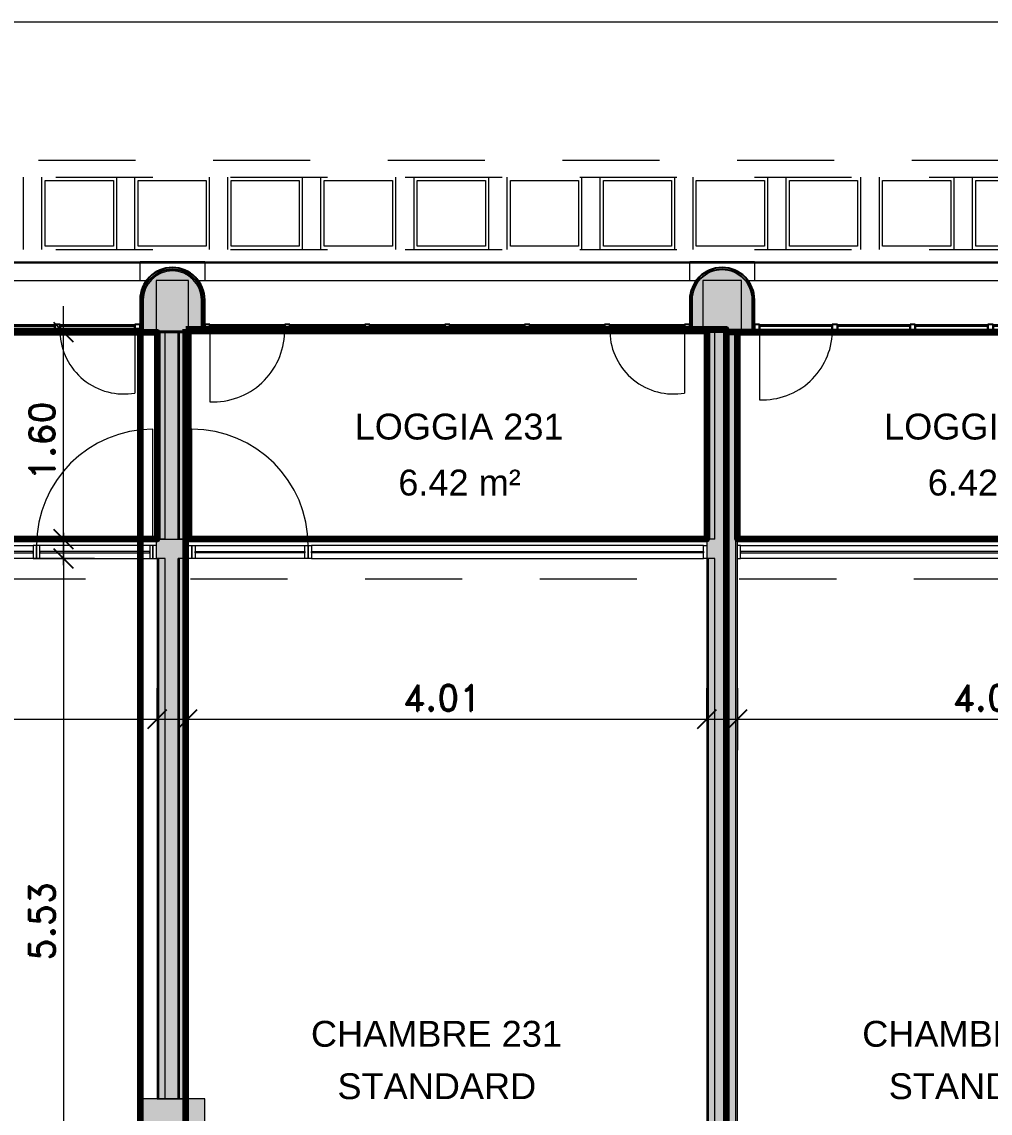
# Model space of a CAD drawing. Header units: metres. Extents: x -227.9 to -140, y 37.9 to 92.1.
# Drawn here: x -194.73 to -187.25, y 83.7 to 92.14 of the extents above; entities that cross this region are included whole.
import ezdxf

# ---------------------------------------------------------------- set-up
doc = ezdxf.new("R2010")
doc.units = ezdxf.units.M
doc.linetypes.add('JIS_02_0.7', pattern=[1.35, 0.75, -0.6])
for name, color, linetype, lineweight in [('A-ANNO-DIMS', 7, 'Continuous', 9), ('A-ANNO-DIMS-100', 7, 'Continuous', 9), ('A-AREA-IDEN', 7, 'Continuous', 9), ('A-COLS', 7, 'Continuous', 5), ('A-FLOR', 7, 'Continuous', 5), ('A-GLAZ', 7, 'Continuous', 5), ('A-ROOF', 7, 'Continuous', 5), ('A-WALL', 7, 'Continuous', 5), ('A-WALL-PATT', 7, 'Continuous', 13), ('I-WALL', 7, 'Continuous', 5), ('Q-SPCQ', 7, 'Continuous', 5), ('S-BEAM', 7, 'Continuous', 5), ('S-COLS', 7, 'Continuous', 5)]:
    doc.layers.add(name, color=color, linetype=linetype, lineweight=lineweight)
doc.layers.add('A-DETL', color=94, linetype='Continuous', lineweight=5, true_color=0x00a600)
doc.layers.add('Chambre', color=40, linetype='Continuous')
doc.layers.add('LOGGIA', color=131, linetype='Continuous')
doc.styles.add('Arial_1', font='arial.ttf', dxfattribs={"height": 0.2})
doc.styles.add('RomanD_B', font='', dxfattribs={"height": 0.2})
doc.styles.get('RomanD_B').set_extended_font_data('RomanD', bold=True)
doc.dimstyles.new('LAG-Romans_0_2', dxfattribs={"dimscale": 0.3048, "dimtxt": 0.200715, "dimasz": 0.492126, "dimexe": 0.787402, "dimexo": 0.0625, "dimgap": 0, "dimtad": 1, "dimrnd": 0.01, "dimzin": 0, "dimdsep": 46, "dimtxsty": 'RomanD_B', "dimblk1": 'OBLIQUE', "dimblk2": 'OBLIQUE', "dimsah": 1, "dimcen": 0.09, "dimdle": 0.656168, "dimazin": 0, "dimtfac": 1, "dimtdec": 4, "dimtix": 1, "dimtmove": 0, "dimatfit": 3, "dimfxl": 0.787402, "dimfxlon": 1, "dimtvp": 1, "dimtolj": 1, "dimtzin": 0, "dimarcsym": 2})

# ---------------------------------------------------------------- blocks, each defined once
blk = doc.blocks.new('LAG-B2020-FENÊTRE-12FT-02-01 - LAG-B2020-FENÊTRE-12FT-02-01_05-13539109-MUC-LAG-PRO-PLA-ARC-TZN-N02-AG02Ec-Cote')
at = {"layer": 'A-GLAZ', "lineweight": 9}
for p, q in [((2.85, 0.2929), (-0.8, 0.2929)), ((2.85, 0.2831), (-0.8, 0.2831)), ((2.85, 0.2929), (2.85, 0.2831)), ((2.85, 0.2831), (2.85, 0.25)), ((-0.76, -0.19), (-0.1983, -0.19)), ((-0.1983, -0.25), (-0.76, -0.25)), ((-0.76, -0.25), (-0.76, -0.7713)), ((-0.1583, -0.19), (0.4033, -0.19)), ((0.4033, -0.25), (-0.1583, -0.25)), ((0.4433, -0.19), (1.005, -0.19)), ((1.005, -0.25), (0.4433, -0.25)), ((1.045, -0.19), (1.6067, -0.19)), ((1.6067, -0.25), (1.045, -0.25)), ((1.6467, -0.19), (2.2083, -0.19)), ((2.2083, -0.25), (1.6467, -0.25)), ((2.2483, -0.19), (2.81, -0.19)), ((2.81, -0.25), (2.2483, -0.25)), ((2.81, -0.25), (2.81, -0.7196))]:
    blk.add_line(p, q, dxfattribs=at)
at = {"layer": 'A-GLAZ', "lineweight": 25}
for p, q in [((-0.76, -0.19), (-0.8, -0.19)), ((-0.8, -0.19), (-0.8, -0.25)), ((-0.8, -0.25), (-0.76, -0.25)), ((-0.76, -0.25), (-0.76, -0.19)), ((-0.1983, -0.202), (-0.76, -0.202)), ((-0.76, -0.202), (-0.76, -0.238)), ((-0.76, -0.238), (-0.1983, -0.238)), ((-0.1583, -0.19), (-0.1983, -0.19)), ((-0.1983, -0.19), (-0.1983, -0.25)), ((-0.1983, -0.238), (-0.1983, -0.202)), ((-0.1983, -0.25), (-0.1583, -0.25)), ((-0.1583, -0.25), (-0.1583, -0.19)), ((0.4033, -0.202), (-0.1583, -0.202)), ((-0.1583, -0.202), (-0.1583, -0.238)), ((-0.1583, -0.238), (0.4033, -0.238)), ((0.4433, -0.19), (0.4033, -0.19)), ((0.4033, -0.19), (0.4033, -0.25)), ((0.4033, -0.238), (0.4033, -0.202)), ((0.4033, -0.25), (0.4433, -0.25)), ((0.4433, -0.25), (0.4433, -0.19)), ((1.005, -0.202), (0.4433, -0.202)), ((0.4433, -0.202), (0.4433, -0.238)), ((0.4433, -0.238), (1.005, -0.238)), ((1.045, -0.19), (1.005, -0.19)), ((1.005, -0.19), (1.005, -0.25)), ((1.005, -0.238), (1.005, -0.202)), ((1.005, -0.25), (1.045, -0.25)), ((1.045, -0.25), (1.045, -0.19)), ((1.6067, -0.202), (1.045, -0.202)), ((1.045, -0.202), (1.045, -0.238)), ((1.045, -0.238), (1.6067, -0.238)), ((1.6467, -0.19), (1.6067, -0.19)), ((1.6067, -0.19), (1.6067, -0.25)), ((1.6067, -0.238), (1.6067, -0.202)), ((1.6067, -0.25), (1.6467, -0.25)), ((1.6467, -0.25), (1.6467, -0.19)), ((2.2083, -0.202), (1.6467, -0.202)), ((1.6467, -0.202), (1.6467, -0.238)), ((1.6467, -0.238), (2.2083, -0.238)), ((2.2483, -0.19), (2.2083, -0.19)), ((2.2083, -0.19), (2.2083, -0.25)), ((2.2083, -0.238), (2.2083, -0.202)), ((2.2083, -0.25), (2.2483, -0.25)), ((2.2483, -0.25), (2.2483, -0.19)), ((2.81, -0.202), (2.2483, -0.202)), ((2.2483, -0.202), (2.2483, -0.238)), ((2.2483, -0.238), (2.81, -0.238)), ((2.85, -0.19), (2.81, -0.19)), ((2.81, -0.19), (2.81, -0.25)), ((2.81, -0.238), (2.81, -0.202)), ((2.81, -0.25), (2.85, -0.25)), ((2.85, -0.25), (2.85, -0.19))]:
    blk.add_line(p, q, dxfattribs=at)
at = {"layer": 'A-GLAZ', "lineweight": 9}
for centre, radius, start, end in [((-0.7358, -0.2342), 0.5377, 267.41658, 358.31127), ((2.7387, -0.2342), 0.4906, 181.85069, 278.35554)]:
    blk.add_arc(centre, radius, start, end, dxfattribs=at)
blk = doc.blocks.new('LAG-B2020-FENÊTRE-12FT-02-01 - LAG-B2020-FENÊTRE-12FT-02-01_06-13539112-MUC-LAG-PRO-PLA-ARC-TZN-N02-AG02Ec-Cote')
at = {"layer": 'A-GLAZ', "lineweight": 9}
for p, q in [((2.95, 0.2929), (-0.8, 0.2929)), ((2.95, 0.2831), (-0.8, 0.2831)), ((-0.76, -0.19), (-0.1817, -0.19)), ((-0.1817, -0.25), (-0.76, -0.25)), ((-0.76, -0.25), (-0.76, -0.788)), ((-0.1417, -0.19), (0.4367, -0.19)), ((0.4367, -0.25), (-0.1417, -0.25)), ((0.4767, -0.19), (1.055, -0.19)), ((1.055, -0.25), (0.4767, -0.25)), ((1.095, -0.19), (1.6733, -0.19)), ((1.6733, -0.25), (1.095, -0.25)), ((1.7133, -0.19), (2.2917, -0.19)), ((2.2917, -0.25), (1.7133, -0.25)), ((2.3317, -0.19), (2.91, -0.19)), ((2.91, -0.25), (2.3317, -0.25)), ((2.91, -0.25), (2.91, -0.7196))]:
    blk.add_line(p, q, dxfattribs=at)
at = {"layer": 'A-GLAZ', "lineweight": 25}
for p, q in [((-0.76, -0.19), (-0.8, -0.19)), ((-0.8, -0.19), (-0.8, -0.25)), ((-0.8, -0.25), (-0.76, -0.25)), ((-0.76, -0.25), (-0.76, -0.19)), ((-0.1817, -0.202), (-0.76, -0.202)), ((-0.76, -0.202), (-0.76, -0.238)), ((-0.76, -0.238), (-0.1817, -0.238)), ((-0.1417, -0.19), (-0.1817, -0.19)), ((-0.1817, -0.19), (-0.1817, -0.25)), ((-0.1817, -0.238), (-0.1817, -0.202)), ((-0.1817, -0.25), (-0.1417, -0.25)), ((-0.1417, -0.25), (-0.1417, -0.19)), ((0.4367, -0.202), (-0.1417, -0.202)), ((-0.1417, -0.202), (-0.1417, -0.238)), ((-0.1417, -0.238), (0.4367, -0.238)), ((0.4767, -0.19), (0.4367, -0.19)), ((0.4367, -0.19), (0.4367, -0.25)), ((0.4367, -0.238), (0.4367, -0.202)), ((0.4367, -0.25), (0.4767, -0.25)), ((0.4767, -0.25), (0.4767, -0.19)), ((1.055, -0.202), (0.4767, -0.202)), ((0.4767, -0.202), (0.4767, -0.238)), ((0.4767, -0.238), (1.055, -0.238)), ((1.095, -0.19), (1.055, -0.19)), ((1.055, -0.19), (1.055, -0.25)), ((1.055, -0.238), (1.055, -0.202)), ((1.055, -0.25), (1.095, -0.25)), ((1.095, -0.25), (1.095, -0.19)), ((1.6733, -0.202), (1.095, -0.202)), ((1.095, -0.202), (1.095, -0.238)), ((1.095, -0.238), (1.6733, -0.238)), ((1.7133, -0.19), (1.6733, -0.19)), ((1.6733, -0.19), (1.6733, -0.25)), ((1.6733, -0.238), (1.6733, -0.202)), ((1.6733, -0.25), (1.7133, -0.25)), ((1.7133, -0.25), (1.7133, -0.19)), ((2.2917, -0.202), (1.7133, -0.202)), ((1.7133, -0.202), (1.7133, -0.238)), ((1.7133, -0.238), (2.2917, -0.238)), ((2.3317, -0.19), (2.2917, -0.19)), ((2.2917, -0.19), (2.2917, -0.25)), ((2.2917, -0.238), (2.2917, -0.202)), ((2.2917, -0.25), (2.3317, -0.25)), ((2.3317, -0.25), (2.3317, -0.19)), ((2.91, -0.202), (2.3317, -0.202)), ((2.3317, -0.202), (2.3317, -0.238)), ((2.3317, -0.238), (2.91, -0.238)), ((2.95, -0.19), (2.91, -0.19)), ((2.91, -0.19), (2.91, -0.25)), ((2.91, -0.238), (2.91, -0.202)), ((2.91, -0.25), (2.95, -0.25)), ((2.95, -0.25), (2.95, -0.19))]:
    blk.add_line(p, q, dxfattribs=at)
at = {"layer": 'A-GLAZ', "lineweight": 9}
for centre, radius, start, end in [((-0.7358, -0.2342), 0.5543, 267.49428, 358.36203), ((2.8243, -0.2342), 0.4929, 181.84208, 280.00859)]:
    blk.add_arc(centre, radius, start, end, dxfattribs=at)
blk = doc.blocks.new('LAG-rebord de fenêtre_2 - LAG-rebord de fenêtre_2-V20-MUC-LAG-PRO-PLA-ARC-TZN-N02-AG02Ec-Cote')
at = {"layer": 'Q-SPCQ', "color": 9, "lineweight": 9, "true_color": 0xc0c0c0}
for p, q in [((0.5, 0.2949), (0, 0.2949)), ((0, 0.2851), (0, 0.2949)), ((0, 0.151), (0, 0.2851)), ((0.5, 0.2851), (0, 0.2851)), ((0.5, 0.2949), (0.5, 0.2851)), ((0.5, 0.2851), (0.5, 0.151))]:
    blk.add_line(p, q, dxfattribs=at)
at = {"layer": 'Q-SPCQ', "color": 9, "lineweight": 9, "true_color": 0xc0c0c0, "flags": 128}
for points in [[(0.0566, 0.1599), (0.062, 0.1663), (0.0842, 0.1884)], [(0.0965, 0.1986), (0.1011, 0.2021), (0.1286, 0.2197)], [(0.1437, 0.2274), (0.1469, 0.2288), (0.1806, 0.2412)], [(0.1957, 0.245), (0.1973, 0.2454), (0.25, 0.251), (0.3027, 0.2454), (0.3043, 0.245)], [(0.3194, 0.2412), (0.3531, 0.2288), (0.3563, 0.2274)], [(0.3714, 0.2197), (0.3989, 0.2021), (0.4035, 0.1986)], [(0.4158, 0.1884), (0.438, 0.1663), (0.4434, 0.1599)]]:
    blk.add_lwpolyline(points, dxfattribs=at)
blk = doc.blocks.new('LAG-rebord de fenêtre_2 - LAG-rebord de fenêtre_2-V21-MUC-LAG-PRO-PLA-ARC-TZN-N02-AG02Ec-Cote')
at = {"layer": 'Q-SPCQ', "color": 9, "lineweight": 9, "true_color": 0xc0c0c0}
for p, q in [((0.5, 0.2949), (0, 0.2949)), ((0, 0.2851), (0, 0.2949)), ((0, 0.151), (0, 0.2851)), ((0.5, 0.2851), (0, 0.2851)), ((0.5, 0.2949), (0.5, 0.2851)), ((0.5, 0.2851), (0.5, 0.151))]:
    blk.add_line(p, q, dxfattribs=at)
at = {"layer": 'Q-SPCQ', "color": 9, "lineweight": 9, "true_color": 0xc0c0c0, "flags": 128}
for points in [[(0.0566, 0.1599), (0.062, 0.1663), (0.0842, 0.1884)], [(0.0965, 0.1986), (0.1011, 0.2021), (0.1286, 0.2197)], [(0.1437, 0.2274), (0.1469, 0.2288), (0.1806, 0.2412)], [(0.1957, 0.245), (0.1973, 0.2454), (0.25, 0.251), (0.3027, 0.2454), (0.3043, 0.245)], [(0.3194, 0.2412), (0.3531, 0.2288), (0.3563, 0.2274)], [(0.3714, 0.2197), (0.3989, 0.2021), (0.4035, 0.1986)], [(0.4158, 0.1884), (0.438, 0.1663), (0.4434, 0.1599)]]:
    blk.add_lwpolyline(points, dxfattribs=at)
blk = doc.blocks.new('MUC-LAG-DCE-M3D-ARC-FAC-TNV-v21_rvt-1-MUC-LAG-PRO-PLA-ARC-TZN-N02-AG02Ec-Cote')
at = {"layer": 'A-COLS', "true_color": 0x808080}
for points in [[(-189.0691, 89.7404), (-189.0691, 89.9904), (-189.0754, 90.046), (-189.0939, 90.0988), (-189.1237, 90.1462), (-189.1633, 90.1858), (-189.2107, 90.2156), (-189.2635, 90.2341), (-189.3191, 90.2404), (-189.3748, 90.2341), (-189.4276, 90.2156), (-189.475, 90.1858), (-189.5146, 90.1462), (-189.5444, 90.0988), (-189.5629, 90.046), (-189.5691, 89.9904), (-189.5691, 89.7404), (-189.5541, 89.7404), (-189.5541, 89.9904), (-189.5482, 90.0427), (-189.5309, 90.0923), (-189.5029, 90.1369), (-189.4657, 90.1741), (-189.4185, 90.203), (-189.3714, 90.2195), (-189.3191, 90.2254), (-189.2668, 90.2195), (-189.2172, 90.2021), (-189.1691, 90.1706), (-189.1354, 90.1369), (-189.1074, 90.0923), (-189.09, 90.0427), (-189.0841, 89.9904), (-189.0841, 89.7404)], [(-189.0841, 89.7404), (-189.0841, 89.9904), (-189.09, 90.0427), (-189.1074, 90.0923), (-189.1354, 90.1369), (-189.1726, 90.1741), (-189.2172, 90.2021), (-189.2668, 90.2195), (-189.3191, 90.2254), (-189.3714, 90.2195), (-189.4211, 90.2021), (-189.4691, 90.1706), (-189.5029, 90.1369), (-189.5309, 90.0923), (-189.5482, 90.0427), (-189.5541, 89.9904), (-189.5541, 89.7404), (-189.4691, 89.7404), (-189.4691, 90.1404), (-189.1691, 90.1404), (-189.1691, 89.7404)]]:
    blk.add_hatch(color=8, dxfattribs=at).paths.add_polyline_path(points)
at = {"layer": 'A-WALL', "true_color": 0x808080}
for points in [[(-193.3341, 89.7404), (-193.3191, 89.7404), (-193.3191, 89.9904), (-193.3254, 90.046), (-193.3439, 90.0988), (-193.3737, 90.1462), (-193.4133, 90.1858), (-193.4607, 90.2156), (-193.5135, 90.2341), (-193.5691, 90.2404), (-193.6248, 90.2341), (-193.6776, 90.2156), (-193.725, 90.1858), (-193.7646, 90.1462), (-193.7944, 90.0988), (-193.8129, 90.046), (-193.8191, 89.9904), (-193.8191, 89.7404), (-193.8041, 89.7404), (-193.8041, 89.9904), (-193.7982, 90.0427), (-193.7809, 90.0923), (-193.7529, 90.1369), (-193.7157, 90.1741), (-193.6711, 90.2021), (-193.6214, 90.2195), (-193.5691, 90.2254), (-193.5168, 90.2195), (-193.4672, 90.2021), (-193.4226, 90.1741), (-193.3854, 90.1369), (-193.3574, 90.0923), (-193.34, 90.0427), (-193.3341, 89.9904), (-193.3341, 89.8435)], [(-193.3441, 89.7504), (-193.3441, 89.9904), (-193.3498, 90.0404), (-193.3664, 90.088), (-193.3932, 90.1307), (-193.4288, 90.1663), (-193.4715, 90.1931), (-193.5191, 90.2097), (-193.5691, 90.2154), (-193.6192, 90.2097), (-193.6668, 90.1931), (-193.7094, 90.1663), (-193.745, 90.1307), (-193.7719, 90.088), (-193.7885, 90.0404), (-193.7941, 89.9904), (-193.7941, 89.7504), (-193.53, 89.7504)]]:
    blk.add_hatch(color=8, dxfattribs=at).paths.add_polyline_path(points)
h = blk.add_hatch(color=8, dxfattribs=at)
h.paths.add_polyline_path([(-193.3341, 89.7404), (-193.3341, 89.9904), (-193.34, 90.0427), (-193.3574, 90.0923), (-193.3854, 90.1369), (-193.4226, 90.1741), (-193.4672, 90.2021), (-193.5168, 90.2195), (-193.5691, 90.2254), (-193.6214, 90.2195), (-193.6711, 90.2021), (-193.7157, 90.1741), (-193.7529, 90.1369), (-193.7809, 90.0923), (-193.7982, 90.0427), (-193.8041, 89.9904), (-193.8041, 89.7404), (-193.53, 89.7404)])
h.paths.add_polyline_path([(-193.3441, 89.7504), (-193.7941, 89.7504), (-193.7941, 89.9904), (-193.7885, 90.0404), (-193.7719, 90.088), (-193.745, 90.1307), (-193.7094, 90.1663), (-193.6668, 90.1931), (-193.6192, 90.2097), (-193.5691, 90.2154), (-193.5191, 90.2097), (-193.4715, 90.1931), (-193.4288, 90.1663), (-193.3932, 90.1307), (-193.3664, 90.088), (-193.3498, 90.0404), (-193.3441, 89.9904), (-193.3441, 89.8435)])
at = {"layer": 'A-COLS', "lineweight": 25}
for p, q in [((-189.5691, 89.9904), (-189.5691, 89.8004)), ((-189.5541, 89.9904), (-189.5541, 89.7404)), ((-189.5541, 89.7404), (-189.5541, 89.9904)), ((-189.0841, 89.7404), (-189.0841, 89.9904)), ((-189.0841, 89.9904), (-189.0841, 89.7404)), ((-189.0691, 89.8004), (-189.0691, 89.9904)), ((-189.5691, 89.7404), (-189.5541, 89.7404)), ((-189.5541, 89.7404), (-189.4691, 89.7404)), ((-189.1691, 89.7404), (-189.0841, 89.7404)), ((-189.0841, 89.7404), (-189.0691, 89.7404))]:
    blk.add_line(p, q, dxfattribs=at)
for radius in [0.25, 0.235, 0.235]:
    blk.add_arc((-189.3191, 89.9904), radius, 0, 180, dxfattribs=at)
at = {"layer": 'A-ROOF', "lineweight": 9}
blk.add_line((-204.3691, 92.1404), (-182.7691, 92.1404), dxfattribs=at)
at = {"layer": 'A-WALL', "lineweight": 25}
for p, q in [((-193.8191, 89.9904), (-193.8191, 89.8004)), ((-193.8041, 89.9904), (-193.8041, 89.7404)), ((-193.8041, 89.7404), (-193.8041, 89.9904)), ((-193.3341, 89.7404), (-193.3341, 89.9904)), ((-193.3341, 89.9904), (-193.3341, 89.7404)), ((-193.3191, 89.8004), (-193.3191, 89.9904)), ((-193.8191, 89.7404), (-193.8041, 89.7404)), ((-193.8041, 89.7404), (-193.3341, 89.7404)), ((-193.3341, 89.7404), (-193.3191, 89.7404))]:
    blk.add_line(p, q, dxfattribs=at)
at = {"layer": 'A-WALL', "lineweight": 9}
for p, q in [((-193.7941, 89.9904), (-193.7941, 89.7504)), ((-193.3441, 89.7504), (-193.3441, 89.9904)), ((-193.7941, 89.7504), (-193.3441, 89.7504))]:
    blk.add_line(p, q, dxfattribs=at)
at = {"layer": 'A-WALL', "lineweight": 25}
for radius in [0.25, 0.235, 0.235]:
    blk.add_arc((-193.5691, 89.9904), radius, 0, 180, dxfattribs=at)
at = {"layer": 'A-WALL', "lineweight": 9}
blk.add_arc((-193.5691, 89.9904), 0.225, 0, 180, dxfattribs=at)
at = {"layer": 'A-GLAZ', "lineweight": 9}
for name, p in [('LAG-B2020-FENÊTRE-12FT-02-01 - LAG-B2020-FENÊTRE-12FT-02-01_06-13539112-MUC-LAG-PRO-PLA-ARC-TZN-N02-AG02Ec-Cote', (-196.7691, 89.9904)), ('LAG-B2020-FENÊTRE-12FT-02-01 - LAG-B2020-FENÊTRE-12FT-02-01_06-13539112-MUC-LAG-PRO-PLA-ARC-TZN-N02-AG02Ec-Cote', (-192.5191, 89.9904)), ('LAG-B2020-FENÊTRE-12FT-02-01 - LAG-B2020-FENÊTRE-12FT-02-01_05-13539109-MUC-LAG-PRO-PLA-ARC-TZN-N02-AG02Ec-Cote', (-188.2691, 89.9904))]:
    blk.add_blockref(name, p, dxfattribs=at)
at = {"layer": 'Q-SPCQ', "lineweight": 9}
for name, p in [('LAG-rebord de fenêtre_2 - LAG-rebord de fenêtre_2-V20-MUC-LAG-PRO-PLA-ARC-TZN-N02-AG02Ec-Cote', (-193.8191, 89.9894)), ('LAG-rebord de fenêtre_2 - LAG-rebord de fenêtre_2-V21-MUC-LAG-PRO-PLA-ARC-TZN-N02-AG02Ec-Cote', (-189.5691, 89.9894))]:
    blk.add_blockref(name, p, dxfattribs=at)
blk = doc.blocks.new('LAG-C1020-FENÊTRE-12FT-22-01 - LAG-C1020-FENÊTRE-12FT-22-01-11436852-MUC-LAG-PRO-PLA-ARC-TZN-N02-AG02Ec-Cote')
at = {"layer": 'A-GLAZ'}
for p, q in [((0.45, 0.075), (0.45, 0.925)), ((-3.5073, 0.025), (-0.475, 0.025)), ((0.425, 0.025), (-0.425, 0.025)), ((-0.475, -0.075), (-3.5073, -0.075)), ((-0.425, -0.075), (0.425, -0.075))]:
    blk.add_line(p, q, dxfattribs=at)
at = {"layer": 'A-GLAZ', "lineweight": 13}
for p, q in [((-3.5073, 0.025), (-3.5323, 0.025)), ((-3.5073, -0.075), (-3.5073, 0.025)), ((-0.45, 0.025), (-0.475, 0.025)), ((-0.475, 0.025), (-0.475, -0.075)), ((-0.425, 0.025), (-0.45, 0.025)), ((-0.45, 0.025), (-0.45, -0.075)), ((-0.45, -0.075), (-0.45, 0.025)), ((-0.425, -0.075), (-0.425, 0.025)), ((0.45, 0.025), (0.425, 0.025)), ((0.425, 0.025), (0.425, -0.075)), ((0.45, -0.075), (0.45, 0.025)), ((0.475, 0.025), (0.45, 0.025)), ((0.45, 0.025), (0.45, -0.075)), ((-3.5323, -0.075), (-3.5073, -0.075)), ((-0.475, -0.02), (-3.5073, -0.02)), ((-3.5073, -0.02), (-3.5073, -0.03)), ((-3.5073, -0.03), (-0.475, -0.03)), ((-0.475, -0.03), (-0.475, -0.02)), ((-0.475, -0.075), (-0.45, -0.075)), ((-0.45, -0.075), (-0.425, -0.075)), ((0.425, -0.02), (-0.425, -0.02)), ((-0.425, -0.02), (-0.425, -0.03)), ((-0.425, -0.03), (0.425, -0.03)), ((0.425, -0.03), (0.425, -0.02)), ((0.425, -0.075), (0.45, -0.075)), ((0.45, -0.075), (0.475, -0.075))]:
    blk.add_line(p, q, dxfattribs=at)
at = {"layer": 'A-GLAZ'}
blk.add_arc((0.45, 0.025), 0.9, 90, 180, dxfattribs=at)
blk = doc.blocks.new('LAG-C1020-FENÊTRE-12FT-22-01 - LAG-C1020-FENÊTRE-12FT-22-01-11436854-MUC-LAG-PRO-PLA-ARC-TZN-N02-AG02Ec-Cote')
at = {"layer": 'A-GLAZ', "lineweight": 13}
for p, q in [((-3.5317, 0.075), (-3.5067, 0.075)), ((-3.5067, 0.075), (-3.5067, -0.025)), ((-3.5067, 0.03), (-0.475, 0.03)), ((-3.5067, 0.02), (-3.5067, 0.03)), ((-0.475, 0.02), (-3.5067, 0.02)), ((-0.475, -0.025), (-0.475, 0.075)), ((-0.475, 0.075), (-0.45, 0.075)), ((-0.475, 0.03), (-0.475, 0.02)), ((-0.45, 0.075), (-0.425, 0.075)), ((-0.45, -0.025), (-0.45, 0.075)), ((-0.45, 0.075), (-0.45, -0.025)), ((-0.425, 0.075), (-0.425, -0.025)), ((-0.425, 0.02), (-0.425, 0.03)), ((-0.425, 0.03), (0.425, 0.03)), ((0.425, 0.02), (-0.425, 0.02)), ((0.425, 0.075), (0.45, 0.075)), ((0.425, -0.025), (0.425, 0.075)), ((0.425, 0.03), (0.425, 0.02)), ((0.45, 0.075), (0.45, -0.025)), ((0.45, 0.075), (0.475, 0.075)), ((0.45, -0.025), (0.45, 0.075)), ((-3.5067, -0.025), (-3.5317, -0.025)), ((-0.45, -0.025), (-0.475, -0.025)), ((-0.425, -0.025), (-0.45, -0.025)), ((0.45, -0.025), (0.425, -0.025)), ((0.475, -0.025), (0.45, -0.025))]:
    blk.add_line(p, q, dxfattribs=at)
at = {"layer": 'A-GLAZ'}
for p, q in [((-0.475, 0.075), (-3.5067, 0.075)), ((-0.425, 0.075), (0.425, 0.075)), ((-3.5067, -0.025), (-0.475, -0.025)), ((0.425, -0.025), (-0.425, -0.025)), ((0.45, -0.075), (0.45, -0.925))]:
    blk.add_line(p, q, dxfattribs=at)
blk.add_arc((0.45, -0.025), 0.9, 180, 270, dxfattribs=at)
blk = doc.blocks.new('LAG-C1020-FENÊTRE-12FT-22-01 - LAG-C1020-FENÊTRE-12FT-22-01-11436853-MUC-LAG-PRO-PLA-ARC-TZN-N02-AG02Ec-Cote')
at = {"layer": 'A-GLAZ'}
for p, q in [((0.45, 0.075), (0.45, 0.925)), ((-3.5143, 0.025), (-0.475, 0.025)), ((0.425, 0.025), (-0.425, 0.025)), ((-0.475, -0.075), (-3.5143, -0.075)), ((-0.425, -0.075), (0.425, -0.075))]:
    blk.add_line(p, q, dxfattribs=at)
at = {"layer": 'A-GLAZ', "lineweight": 13}
for p, q in [((-3.5143, 0.025), (-3.5393, 0.025)), ((-3.5143, -0.075), (-3.5143, 0.025)), ((-0.45, 0.025), (-0.475, 0.025)), ((-0.475, 0.025), (-0.475, -0.075)), ((-0.425, 0.025), (-0.45, 0.025)), ((-0.45, 0.025), (-0.45, -0.075)), ((-0.45, -0.075), (-0.45, 0.025)), ((-0.425, -0.075), (-0.425, 0.025)), ((0.45, 0.025), (0.425, 0.025)), ((0.425, 0.025), (0.425, -0.075)), ((0.45, -0.075), (0.45, 0.025)), ((0.475, 0.025), (0.45, 0.025)), ((0.45, 0.025), (0.45, -0.075)), ((-3.5393, -0.075), (-3.5143, -0.075)), ((-0.475, -0.02), (-3.5143, -0.02)), ((-3.5143, -0.02), (-3.5143, -0.03)), ((-3.5143, -0.03), (-0.475, -0.03)), ((-0.475, -0.03), (-0.475, -0.02)), ((-0.475, -0.075), (-0.45, -0.075)), ((-0.45, -0.075), (-0.425, -0.075)), ((0.425, -0.02), (-0.425, -0.02)), ((-0.425, -0.02), (-0.425, -0.03)), ((-0.425, -0.03), (0.425, -0.03)), ((0.425, -0.03), (0.425, -0.02)), ((0.425, -0.075), (0.45, -0.075)), ((0.45, -0.075), (0.475, -0.075))]:
    blk.add_line(p, q, dxfattribs=at)
at = {"layer": 'A-GLAZ'}
blk.add_arc((0.45, 0.025), 0.9, 90, 180, dxfattribs=at)
blk = doc.blocks.new('DIMBLOCK48-MUC-LAG-PRO-PLA-ARC-TZN-N02-AG02Ec-Cote')
at = {"layer": 'A-ANNO-DIMS-100', "transparency": 16777216}
for p, q in [((-189.2014, 86.9894), (-189.2014, 86.5094)), ((-189.2014, 86.7494), (-189.2014, 86.9894)), ((-185.1871, 86.9894), (-185.1871, 86.5094)), ((-185.1871, 86.7494), (-185.1871, 86.9894)), ((-189.4014, 86.7494), (-184.9871, 86.7494))]:
    blk.add_line(p, q, dxfattribs=at)
at = {"layer": 'A-ANNO-DIMS-100', "lineweight": 25, "transparency": 16777216}
for p, q in [((-189.2014, 86.7494), (-189.1264, 86.8244)), ((-185.1871, 86.7494), (-185.1121, 86.8244)), ((-189.2014, 86.7494), (-189.2764, 86.6744)), ((-185.1871, 86.7494), (-185.2621, 86.6744))]:
    blk.add_line(p, q, dxfattribs=at)
at = {"layer": 'A-ANNO-DIMS-100', "color": 0, "transparency": 16777216, "insert": (-187.5378, 87.015), "char_height": 0.2, "width": 0.824475, "attachment_point": 1, "line_spacing_factor": 1.146391, "style": 'RomanD_B'}
blk.add_mtext('4.01', dxfattribs=at)
blk = doc.blocks.new('_Oblique')
at = {"color": 0, "linetype": 'ByBlock', "lineweight": -2}
blk.add_line((-0.5, -0.5), (0.5, 0.5), dxfattribs=at)
blk = doc.blocks.new('DIMBLOCK49-MUC-LAG-PRO-PLA-ARC-TZN-N02-AG02Ec-Cote')
at = {"layer": 'A-ANNO-DIMS-100', "transparency": 16777216}
for p, q in [((-193.4513, 86.9894), (-193.4513, 86.5094)), ((-193.4513, 86.7494), (-193.4513, 86.9894)), ((-189.4374, 86.9894), (-189.4374, 86.5094)), ((-189.4374, 86.7494), (-189.4374, 86.9894)), ((-193.6513, 86.7494), (-189.2374, 86.7494))]:
    blk.add_line(p, q, dxfattribs=at)
at = {"layer": 'A-ANNO-DIMS-100', "lineweight": 25, "transparency": 16777216}
for p, q in [((-193.4513, 86.7494), (-193.3763, 86.8244)), ((-189.4374, 86.7494), (-189.3624, 86.8244)), ((-193.4513, 86.7494), (-193.5263, 86.6744)), ((-189.4374, 86.7494), (-189.5124, 86.6744))]:
    blk.add_line(p, q, dxfattribs=at)
at = {"layer": 'A-ANNO-DIMS-100', "color": 0, "transparency": 16777216, "insert": (-191.7879, 87.015), "char_height": 0.2, "width": 0.824475, "attachment_point": 1, "line_spacing_factor": 1.146391, "style": 'RomanD_B'}
blk.add_mtext('4.01', dxfattribs=at)
blk = doc.blocks.new('DIMBLOCK50-MUC-LAG-PRO-PLA-ARC-TZN-N02-AG02Ec-Cote')
at = {"layer": 'A-ANNO-DIMS-100', "transparency": 16777216}
for p, q in [((-197.7014, 86.9894), (-197.7014, 86.5094)), ((-197.7014, 86.7494), (-197.7014, 86.9894)), ((-193.6873, 86.9894), (-193.6873, 86.5094)), ((-193.6873, 86.7494), (-193.6873, 86.9894)), ((-197.9014, 86.7494), (-193.4873, 86.7494))]:
    blk.add_line(p, q, dxfattribs=at)
at = {"layer": 'A-ANNO-DIMS-100', "lineweight": 25, "transparency": 16777216}
for p, q in [((-197.7014, 86.7494), (-197.6264, 86.8244)), ((-193.6873, 86.7494), (-193.6123, 86.8244)), ((-197.7014, 86.7494), (-197.7764, 86.6744)), ((-193.6873, 86.7494), (-193.7623, 86.6744))]:
    blk.add_line(p, q, dxfattribs=at)
at = {"layer": 'A-ANNO-DIMS-100', "color": 0, "transparency": 16777216, "insert": (-196.0379, 87.015), "char_height": 0.2, "width": 0.824475, "attachment_point": 1, "line_spacing_factor": 1.146391, "style": 'RomanD_B'}
blk.add_mtext('4.01', dxfattribs=at)
blk = doc.blocks.new('DIMBLOCK121-MUC-LAG-PRO-PLA-ARC-TZN-N02-AG02Ec-Cote')
at = {"layer": 'A-ANNO-DIMS-100', "transparency": 16777216}
for p, q in [((-194.4115, 88.1913), (-194.4115, 82.4647)), ((-194.1715, 87.9913), (-194.6515, 87.9913)), ((-194.4115, 87.9913), (-194.1715, 87.9913)), ((-194.6515, 82.4647), (-194.1715, 82.4647)), ((-194.4115, 82.4647), (-194.6515, 82.4647))]:
    blk.add_line(p, q, dxfattribs=at)
at = {"layer": 'A-ANNO-DIMS-100', "lineweight": 25, "transparency": 16777216}
for p, q in [((-194.4115, 87.9913), (-194.4865, 88.0663)), ((-194.4115, 87.9913), (-194.3365, 87.9163)), ((-194.4115, 82.4647), (-194.4865, 82.5397)), ((-194.4115, 82.4647), (-194.3365, 82.3897))]:
    blk.add_line(p, q, dxfattribs=at)
at = {"layer": 'A-ANNO-DIMS-100', "color": 0, "transparency": 16777216, "insert": (-194.6771, 84.8844), "char_height": 0.2, "width": 0.824475, "attachment_point": 1, "rotation": 90, "line_spacing_factor": 1.146391, "style": 'RomanD_B'}
blk.add_mtext('5.53', dxfattribs=at)
blk = doc.blocks.new('DIMBLOCK123-MUC-LAG-PRO-PLA-ARC-TZN-N02-AG02Ec-Cote')
at = {"layer": 'A-ANNO-DIMS-100', "transparency": 16777216}
for p, q in [((-194.4115, 87.9413), (-194.4115, 89.9415)), ((-194.6515, 89.7415), (-194.1715, 89.7415)), ((-194.4115, 89.7415), (-194.6515, 89.7415)), ((-194.6515, 88.1413), (-194.1715, 88.1413)), ((-194.4115, 88.1413), (-194.6515, 88.1413))]:
    blk.add_line(p, q, dxfattribs=at)
at = {"layer": 'A-ANNO-DIMS-100', "lineweight": 25, "transparency": 16777216}
for p, q in [((-194.4115, 89.7415), (-194.4865, 89.8165)), ((-194.4115, 89.7415), (-194.3365, 89.6665)), ((-194.4115, 88.1413), (-194.4865, 88.2163)), ((-194.4115, 88.1413), (-194.3365, 88.0663))]:
    blk.add_line(p, q, dxfattribs=at)
at = {"layer": 'A-ANNO-DIMS-100', "color": 0, "transparency": 16777216, "insert": (-194.6771, 88.5979), "char_height": 0.2, "width": 0.824475, "attachment_point": 1, "rotation": 90, "line_spacing_factor": 1.146391, "style": 'RomanD_B'}
blk.add_mtext('1.60', dxfattribs=at)
blk = doc.blocks.new('Poteau béton - Rectangulaire - 30x40-2602520-MUC-LAG-PRO-PLA-ARC-TZN-N02-AG02Ec-Cote')
at = {"layer": 'S-COLS', "lineweight": 9, "true_color": 0x808080}
blk.add_hatch(color=8, dxfattribs=at).paths.add_polyline_path([(0.15, -0.2), (0.15, 0.2), (-0.15, 0.2), (-0.15, -0.2)])
at = {"layer": 'S-COLS', "lineweight": 9}
for p, q in [((0.15, 0.2), (-0.15, 0.2)), ((-0.15, 0.2), (-0.15, -0.2)), ((0.15, -0.2), (0.15, 0.2)), ((-0.15, -0.2), (0.15, -0.2))]:
    blk.add_line(p, q, dxfattribs=at)

msp = doc.modelspace()

# ---------------------------------------------------------------- hatches: boundary and pattern name
at = {"layer": 'A-WALL-PATT', "lineweight": 5, "true_color": 0xaaaaaa}
msp.add_hatch(color=253, dxfattribs=at).paths.add_polyline_path([(-193.4441, 88.1403), (-193.4441, 90.1404), (-193.6941, 90.1404), (-193.6941, 88.1403), (-193.53, 88.1403)])
h = msp.add_hatch(color=253, dxfattribs=at)
h.paths.add_polyline_path([(-193.5143, 83.8135), (-193.5143, 87.9913), (-193.5243, 87.9913), (-193.5243, 83.8135)])
h.paths.add_polyline_path([(-193.5143, 88.1413), (-193.5143, 89.7415), (-193.5243, 89.7415), (-193.5243, 88.1413)])
h = msp.add_hatch(color=253, dxfattribs=at)
h.paths.add_polyline_path([(-189.2644, 79.6517), (-189.2644, 81.1147), (-189.2744, 81.1147), (-189.2744, 79.6517)])
h.paths.add_polyline_path([(-189.2744, 81.2147), (-189.2644, 81.2147), (-189.2644, 82.3647), (-189.2744, 82.3647), (-189.2744, 82.0742)])
h.paths.add_polyline_path([(-189.2744, 82.4647), (-189.2644, 82.4647), (-189.2644, 89.7402), (-189.2744, 89.7402), (-189.2744, 84.2174)])
at = {"layer": 'I-WALL', "true_color": 0xaaaaaa}
h = msp.add_hatch(color=253, dxfattribs=at)
h.paths.add_polyline_path([(-193.6873, 83.8135), (-193.6743, 83.8135), (-193.6743, 87.9913), (-193.6873, 87.9913), (-193.6873, 84.2174)])
h.paths.add_polyline_path([(-193.6743, 88.1413), (-193.6743, 89.7415), (-193.6873, 89.7415), (-193.6873, 88.1413)])
h = msp.add_hatch(color=253, dxfattribs=at)
h.paths.add_polyline_path([(-193.6743, 83.8135), (-193.6243, 83.8135), (-193.6243, 87.9913), (-193.6743, 87.9913), (-193.6743, 84.2174)])
h.paths.add_polyline_path([(-193.6243, 88.1413), (-193.6243, 89.7415), (-193.6743, 89.7415), (-193.6743, 88.1413)])
for points in [[(-193.5243, 83.8135), (-193.5243, 89.7415), (-193.6243, 89.7415), (-193.6243, 83.8135)], [(-189.3744, 79.6517), (-189.2744, 79.6517), (-189.2744, 89.7402), (-189.3744, 89.7402), (-189.3744, 79.7017)]]:
    msp.add_hatch(color=253, dxfattribs=at).paths.add_polyline_path(points)
h = msp.add_hatch(color=253, dxfattribs=at)
h.paths.add_polyline_path([(-193.4643, 83.8135), (-193.4643, 87.9913), (-193.5143, 87.9913), (-193.5143, 83.8135)])
h.paths.add_polyline_path([(-193.4643, 88.1413), (-193.4643, 89.7415), (-193.5143, 89.7415), (-193.5143, 88.1413)])
h = msp.add_hatch(color=253, dxfattribs=at)
h.paths.add_polyline_path([(-193.4513, 83.8135), (-193.4513, 87.9913), (-193.4643, 87.9913), (-193.4643, 83.8135)])
h.paths.add_polyline_path([(-193.4513, 88.1413), (-193.4513, 89.7415), (-193.4643, 89.7415), (-193.4643, 88.1413)])
h = msp.add_hatch(color=253, dxfattribs=at)
h.paths.add_polyline_path([(-189.4244, 79.7147), (-189.4244, 81.1147), (-189.4374, 81.1147), (-189.4374, 79.7147)])
h.paths.add_polyline_path([(-189.4374, 81.2147), (-189.4244, 81.2147), (-189.4244, 82.3647), (-189.4374, 82.3647), (-189.4374, 82.0742)])
h.paths.add_polyline_path([(-189.4374, 82.4647), (-189.4244, 82.4647), (-189.4244, 87.9913), (-189.4374, 87.9913), (-189.4374, 84.2174)])
h.paths.add_polyline_path([(-189.4374, 88.1413), (-189.4244, 88.1413), (-189.4244, 89.7402), (-189.4374, 89.7402), (-189.4374, 88.5039)])
h = msp.add_hatch(color=253, dxfattribs=at)
h.paths.add_polyline_path([(-189.4244, 79.7017), (-189.3744, 79.7017), (-189.3744, 81.1147), (-189.4244, 81.1147), (-189.4244, 79.7147)])
h.paths.add_polyline_path([(-189.4244, 81.2147), (-189.3744, 81.2147), (-189.3744, 82.3647), (-189.4244, 82.3647), (-189.4244, 82.0742)])
h.paths.add_polyline_path([(-189.4244, 82.4647), (-189.3744, 82.4647), (-189.3744, 87.9913), (-189.4244, 87.9913), (-189.4244, 84.2174)])
h.paths.add_polyline_path([(-189.4244, 88.1413), (-189.3744, 88.1413), (-189.3744, 89.7402), (-189.4244, 89.7402), (-189.4244, 88.5039)])
h = msp.add_hatch(color=253, dxfattribs=at)
h.paths.add_polyline_path([(-189.2144, 79.7017), (-189.2144, 81.1147), (-189.2644, 81.1147), (-189.2644, 79.7017)])
h.paths.add_polyline_path([(-189.2644, 81.2147), (-189.2144, 81.2147), (-189.2144, 82.3647), (-189.2644, 82.3647), (-189.2644, 82.0742)])
h.paths.add_polyline_path([(-189.2644, 82.4647), (-189.2144, 82.4647), (-189.2144, 89.7402), (-189.2644, 89.7402), (-189.2644, 84.2174)])
h = msp.add_hatch(color=253, dxfattribs=at)
h.paths.add_polyline_path([(-189.2014, 79.7147), (-189.2014, 81.1147), (-189.2144, 81.1147), (-189.2144, 79.7147)])
h.paths.add_polyline_path([(-189.2014, 81.2147), (-189.2014, 82.3647), (-189.2144, 82.3647), (-189.2144, 81.2147)])
h.paths.add_polyline_path([(-189.2144, 82.4647), (-189.2014, 82.4647), (-189.2014, 89.7402), (-189.2144, 89.7402), (-189.2144, 84.2174)])
h = msp.add_hatch(color=253, dxfattribs=at)
h.paths.add_polyline_path([(-193.6941, 87.9913), (-193.6243, 87.9913), (-193.6243, 88.1413), (-193.6941, 88.1413)])
h.paths.add_polyline_path([(-197.7644, 87.9913), (-197.7014, 87.9913), (-197.7014, 88.1413), (-197.7744, 88.1413), (-197.7744, 87.9913)])
h = msp.add_hatch(color=253, dxfattribs=at)
h.paths.add_polyline_path([(-189.3744, 87.9913), (-189.3744, 88.1413), (-189.4374, 88.1413), (-189.4374, 87.9913), (-189.4244, 87.9913)])
h.paths.add_polyline_path([(-193.5143, 87.9913), (-193.4441, 87.9913), (-193.4441, 88.1413), (-193.5243, 88.1413), (-193.5243, 87.9913)])
at = {"layer": 'S-COLS', "true_color": 0x808080}
msp.add_hatch(color=8, dxfattribs=at).paths.add_polyline_path([(-193.8191, 83.3135), (-193.3191, 83.3135), (-193.3191, 83.8135), (-193.8191, 83.8135)])

# ---------------------------------------------------------------- linework, layer by layer
at = {"layer": 'A-DETL', "color": 7, "linetype": 'JIS_02_0.7'}
msp.add_line((-214.8539, 91.0715), (-172.2889, 91.0715), dxfattribs=at)
at = {"layer": 'A-DETL', "color": 9, "linetype": 'JIS_02_0.7', "lineweight": 9, "true_color": 0xc0c0c0}
for p, q in [((-214.7195, 90.9399), (-172.4195, 90.9399)), ((-194.7201, 90.3799), (-194.7201, 90.9399)), ((-194.5796, 90.9399), (-194.5796, 90.3799)), ((-194.5525, 90.913), (-194.0251, 90.913)), ((-194.5525, 90.4055), (-194.5525, 90.913)), ((-194.0251, 90.913), (-194.0251, 90.4055)), ((-193.9996, 90.3799), (-193.9996, 90.9399)), ((-193.8611, 90.9399), (-193.8611, 90.3799)), ((-193.834, 90.913), (-193.3066, 90.913)), ((-193.834, 90.4055), (-193.834, 90.913)), ((-193.3066, 90.913), (-193.3066, 90.4055)), ((-193.2811, 90.3799), (-193.2811, 90.9399)), ((-193.1429, 90.9399), (-193.1429, 90.3799)), ((-193.1158, 90.913), (-192.5883, 90.913)), ((-193.1158, 90.4055), (-193.1158, 90.913)), ((-192.5883, 90.913), (-192.5883, 90.4055)), ((-192.5629, 90.3799), (-192.5629, 90.9399)), ((-192.4229, 90.9399), (-192.4229, 90.3799)), ((-192.3958, 90.913), (-191.8683, 90.913)), ((-192.3958, 90.4055), (-192.3958, 90.913)), ((-191.8683, 90.913), (-191.8683, 90.4055)), ((-191.8429, 90.3799), (-191.8429, 90.9399)), ((-191.7029, 90.9399), (-191.7029, 90.3799)), ((-191.6758, 90.913), (-191.1483, 90.913)), ((-191.6758, 90.4055), (-191.6758, 90.913)), ((-191.1483, 90.913), (-191.1483, 90.4055)), ((-191.1229, 90.3799), (-191.1229, 90.9399)), ((-190.9831, 90.9399), (-190.9831, 90.3799)), ((-190.956, 90.913), (-190.4286, 90.913)), ((-190.956, 90.4055), (-190.956, 90.913)), ((-190.4286, 90.913), (-190.4286, 90.4055)), ((-190.4031, 90.3799), (-190.4031, 90.9399)), ((-190.2646, 90.9399), (-190.2646, 90.3799)), ((-190.2375, 90.913), (-189.7101, 90.913)), ((-190.2375, 90.4055), (-190.2375, 90.913)), ((-189.7101, 90.913), (-189.7101, 90.4055)), ((-189.6846, 90.3799), (-189.6846, 90.9399)), ((-189.5464, 90.9399), (-189.5464, 90.3799)), ((-189.5193, 90.913), (-188.9919, 90.913)), ((-189.5193, 90.4055), (-189.5193, 90.913)), ((-188.9919, 90.913), (-188.9919, 90.4055)), ((-188.9664, 90.3799), (-188.9664, 90.9399)), ((-188.8264, 90.9399), (-188.8264, 90.3799)), ((-188.7993, 90.913), (-188.2719, 90.913)), ((-188.7993, 90.4055), (-188.7993, 90.913)), ((-188.2719, 90.913), (-188.2719, 90.4055)), ((-188.2464, 90.3799), (-188.2464, 90.9399)), ((-188.1064, 90.9399), (-188.1064, 90.3799)), ((-188.0793, 90.913), (-187.5519, 90.913)), ((-188.0793, 90.4055), (-188.0793, 90.913)), ((-187.5519, 90.913), (-187.5519, 90.4055)), ((-187.5264, 90.3799), (-187.5264, 90.9399)), ((-187.3863, 90.9399), (-187.3863, 90.3799)), ((-187.3592, 90.913), (-186.8317, 90.913)), ((-187.3592, 90.4055), (-187.3592, 90.913)), ((-214.7195, 90.3799), (-172.4195, 90.3799)), ((-194.0251, 90.4055), (-194.5525, 90.4055)), ((-193.3066, 90.4055), (-193.834, 90.4055)), ((-192.5883, 90.4055), (-193.1158, 90.4055)), ((-191.8683, 90.4055), (-192.3958, 90.4055)), ((-191.1483, 90.4055), (-191.6758, 90.4055)), ((-190.4286, 90.4055), (-190.956, 90.4055)), ((-189.7101, 90.4055), (-190.2375, 90.4055)), ((-188.9919, 90.4055), (-189.5193, 90.4055)), ((-188.2719, 90.4055), (-188.7993, 90.4055)), ((-187.5519, 90.4055), (-188.0793, 90.4055)), ((-186.8317, 90.4055), (-187.3592, 90.4055)), ((-197.6914, 87.8348), (-193.6941, 87.8348)), ((-193.4284, 87.8348), (-189.4434, 87.8348)), ((-189.1864, 87.8348), (-185.1871, 87.8348))]:
    msp.add_line(p, q, dxfattribs=at)
at = {"layer": 'A-FLOR'}
for p, q in [((-197.7014, 88.1413), (-193.6941, 88.1413)), ((-193.4441, 88.1413), (-189.4374, 88.1413)), ((-189.2014, 88.1413), (-185.1871, 88.1413))]:
    msp.add_line(p, q, dxfattribs=at)
at = {"layer": 'A-WALL', "lineweight": 15}
for p, q in [((-193.6941, 90.1404), (-193.6941, 88.1403)), ((-193.4441, 90.1404), (-193.6941, 90.1404)), ((-193.4441, 88.1403), (-193.4441, 90.1404)), ((-193.6941, 88.1403), (-193.4441, 88.1403))]:
    msp.add_line(p, q, dxfattribs=at)
at = {"layer": 'A-WALL'}
for p, q in [((-193.6743, 88.1413), (-193.6743, 89.7415)), ((-193.6243, 88.1413), (-193.6243, 89.7415)), ((-193.5243, 88.1413), (-193.5243, 89.7415)), ((-193.5143, 88.1413), (-193.5143, 89.7415)), ((-193.4643, 88.1413), (-193.4643, 89.7415)), ((-189.4244, 88.1413), (-189.4244, 89.7402)), ((-189.3744, 88.1413), (-189.3744, 89.7402)), ((-189.2744, 82.4647), (-189.2744, 89.7402)), ((-189.2644, 82.4647), (-189.2644, 89.7402)), ((-189.2144, 82.4647), (-189.2144, 89.7402)), ((-193.6243, 88.1413), (-193.6873, 88.1413)), ((-193.4513, 88.1413), (-193.5243, 88.1413)), ((-189.3744, 88.1413), (-189.4374, 88.1413)), ((-193.6243, 87.9913), (-193.6873, 87.9913)), ((-193.6743, 83.8135), (-193.6743, 87.9913)), ((-193.6243, 83.8135), (-193.6243, 87.9913)), ((-193.5243, 83.8135), (-193.5243, 87.9913)), ((-193.4513, 87.9913), (-193.5243, 87.9913)), ((-193.5143, 83.8135), (-193.5143, 87.9913)), ((-193.4643, 83.8135), (-193.4643, 87.9913)), ((-189.3744, 87.9913), (-189.4374, 87.9913)), ((-189.4244, 82.4647), (-189.4244, 87.9913)), ((-189.3744, 82.4647), (-189.3744, 87.9913))]:
    msp.add_line(p, q, dxfattribs=at)
at = {"layer": 'Chambre', "lineweight": 140}
for points in [[(-197.6691, 89.7504), (-193.8191, 89.7504), (-193.8191, 78.4147), (-197.6691, 78.4147)], [(-193.4643, 89.7634), (-189.2874, 89.7634), (-189.2874, 78.4777), (-193.4643, 78.4777)], [(-189.2874, 78.4777), (-185.1241, 78.4777), (-185.1241, 89.7404), (-189.2874, 89.7404)]]:
    msp.add_lwpolyline(points, close=True, dxfattribs=at)
at = {"layer": 'I-WALL', "lineweight": 13}
for p, q in [((-193.6873, 89.7415), (-193.6873, 88.1413)), ((-193.4513, 89.7415), (-193.6873, 89.7415)), ((-193.4513, 88.1413), (-193.4513, 89.7415)), ((-189.4374, 89.7402), (-189.4374, 82.4647)), ((-189.2014, 89.7402), (-189.4374, 89.7402)), ((-189.2014, 82.4647), (-189.2014, 89.7402)), ((-193.6873, 88.1413), (-193.6941, 88.1413)), ((-193.6941, 88.1413), (-193.6941, 87.9913)), ((-193.4441, 88.1413), (-193.4513, 88.1413)), ((-193.4441, 87.9913), (-193.4441, 88.1413)), ((-193.6941, 87.9913), (-193.6873, 87.9913)), ((-193.6873, 87.9913), (-193.6873, 83.8135)), ((-193.4513, 83.8135), (-193.4513, 87.9913)), ((-193.4513, 87.9913), (-193.4441, 87.9913)), ((-193.6873, 83.8135), (-193.4513, 83.8135))]:
    msp.add_line(p, q, dxfattribs=at)
at = {"layer": 'LOGGIA', "lineweight": 140}
for points in [[(-197.7014, 89.7404), (-193.6873, 89.7404), (-193.6873, 88.1413), (-197.7014, 88.1413)], [(-193.4441, 89.7504), (-189.4374, 89.7504), (-189.4374, 88.1413), (-193.4441, 88.1413)], [(-189.2014, 89.7402), (-185.2121, 89.7402), (-185.2121, 88.1413), (-189.2014, 88.1413)]]:
    msp.add_lwpolyline(points, close=True, dxfattribs=at)
at = {"layer": 'S-BEAM', "color": 9, "lineweight": 9, "true_color": 0xc0c0c0}
for p, q in [((-197.62, 90.1404), (-193.7683, 90.1404)), ((-193.37, 90.1404), (-189.5183, 90.1404)), ((-189.12, 90.1404), (-185.4191, 90.1404))]:
    msp.add_line(p, q, dxfattribs=at)
at = {"layer": 'S-COLS', "lineweight": 9}
for p, q in [((-193.3191, 83.8135), (-193.8191, 83.8135)), ((-193.8191, 83.8135), (-193.8191, 83.3135)), ((-193.3191, 83.3135), (-193.3191, 83.8135))]:
    msp.add_line(p, q, dxfattribs=at)

# ---------------------------------------------------------------- block references
at = {"lineweight": 5}
msp.add_blockref('MUC-LAG-DCE-M3D-ARC-FAC-TNV-v21_rvt-1-MUC-LAG-PRO-PLA-ARC-TZN-N02-AG02Ec-Cote', (0, 0), dxfattribs=at)
at = {"layer": 'A-GLAZ'}
for name, p in [('LAG-C1020-FENÊTRE-12FT-22-01 - LAG-C1020-FENÊTRE-12FT-22-01-11436852-MUC-LAG-PRO-PLA-ARC-TZN-N02-AG02Ec-Cote', (-194.1691, 88.0663)), ('LAG-C1020-FENÊTRE-12FT-22-01 - LAG-C1020-FENÊTRE-12FT-22-01-11436853-MUC-LAG-PRO-PLA-ARC-TZN-N02-AG02Ec-Cote', (-185.6621, 88.0663))]:
    msp.add_blockref(name, p, dxfattribs=at)
at = {"layer": 'A-GLAZ', "rotation": 180}
msp.add_blockref('LAG-C1020-FENÊTRE-12FT-22-01 - LAG-C1020-FENÊTRE-12FT-22-01-11436854-MUC-LAG-PRO-PLA-ARC-TZN-N02-AG02Ec-Cote', (-192.9691, 88.0663), dxfattribs=at)
at = {"layer": 'S-COLS', "lineweight": 9}
msp.add_blockref('Poteau béton - Rectangulaire - 30x40-2602520-MUC-LAG-PRO-PLA-ARC-TZN-N02-AG02Ec-Cote', (-189.3191, 89.9404), dxfattribs=at)

# ---------------------------------------------------------------- texts
at = {"layer": 'A-AREA-IDEN', "color": 164, "true_color": 0x0029a5, "char_height": 0.2, "attachment_point": 1, "style": 'Arial_1'}
for s, insert, width in [('LOGGIA 231', (-192.16, 89.1114), 1.988185), ('LOGGIA 230', (-188.0673, 89.1114), 1.988185), ('6.42 m²', (-191.8225, 88.6786), 1.170464), ('6.42 m²', (-187.7298, 88.6786), 1.170464), ('CHAMBRE 231', (-192.498, 84.4173), 2.397046), ('CHAMBRE 230', (-188.2363, 84.4173), 2.397046), ('STANDARD', (-192.293, 84.0123), 1.899999), ('STANDARD', (-188.0313, 84.0123), 1.899999)]:
    msp.add_mtext(s, dxfattribs=dict(at, insert=insert, width=width))

# ---------------------------------------------------------------- dimensions: what is measured, and where the dimension line sits
at = {"layer": 'A-ANNO-DIMS'}
for base, p1, p2, override, picture, middle in [((-194.4115, 89.7415), (-194.6515, 88.1413), (-194.6515, 89.7415), {"dimpost": '<>', "dimfxl": 1.600242}, 'DIMBLOCK123-MUC-LAG-PRO-PLA-ARC-TZN-N02-AG02Ec-Cote', (-194.5115, 88.9414)), ((-194.4115, 82.4647), (-194.1715, 87.9913), (-194.6515, 82.4647), {"dimpost": '<>', "dimfxl": 5.547418}, 'DIMBLOCK121-MUC-LAG-PRO-PLA-ARC-TZN-N02-AG02Ec-Cote', (-194.5115, 85.228))]:
    dim = msp.add_linear_dim(base=base, p1=p1, p2=p2, angle=90, dimstyle='LAG-Romans_0_2', override=override, dxfattribs=at)
    dim.commit()
    dim.dimension.update_dxf_attribs({"geometry": picture, "text_midpoint": middle})
for base, p1, p2, override, picture, middle in [((-193.6873, 86.7494), (-197.7014, 86.9894), (-193.6873, 86.9894), {"dimpost": '<>', "dimfxl": 4.014141}, 'DIMBLOCK50-MUC-LAG-PRO-PLA-ARC-TZN-N02-AG02Ec-Cote', (-195.6943, 86.8494)), ((-189.4374, 86.7494), (-193.4513, 86.9894), (-189.4374, 86.9894), {"dimpost": '<>', "dimfxl": 4.013859}, 'DIMBLOCK49-MUC-LAG-PRO-PLA-ARC-TZN-N02-AG02Ec-Cote', (-191.4443, 86.8494)), ((-185.1871, 86.7494), (-189.2014, 86.9894), (-185.1871, 86.9894), {"dimpost": '<>', "dimfxl": 4.014283}, 'DIMBLOCK48-MUC-LAG-PRO-PLA-ARC-TZN-N02-AG02Ec-Cote', (-187.1943, 86.8494))]:
    dim = msp.add_linear_dim(base=base, p1=p1, p2=p2, dimstyle='LAG-Romans_0_2', override=override, dxfattribs=at)
    dim.commit()
    dim.dimension.update_dxf_attribs({"geometry": picture, "text_midpoint": middle})

doc.saveas('drawing.dxf')
